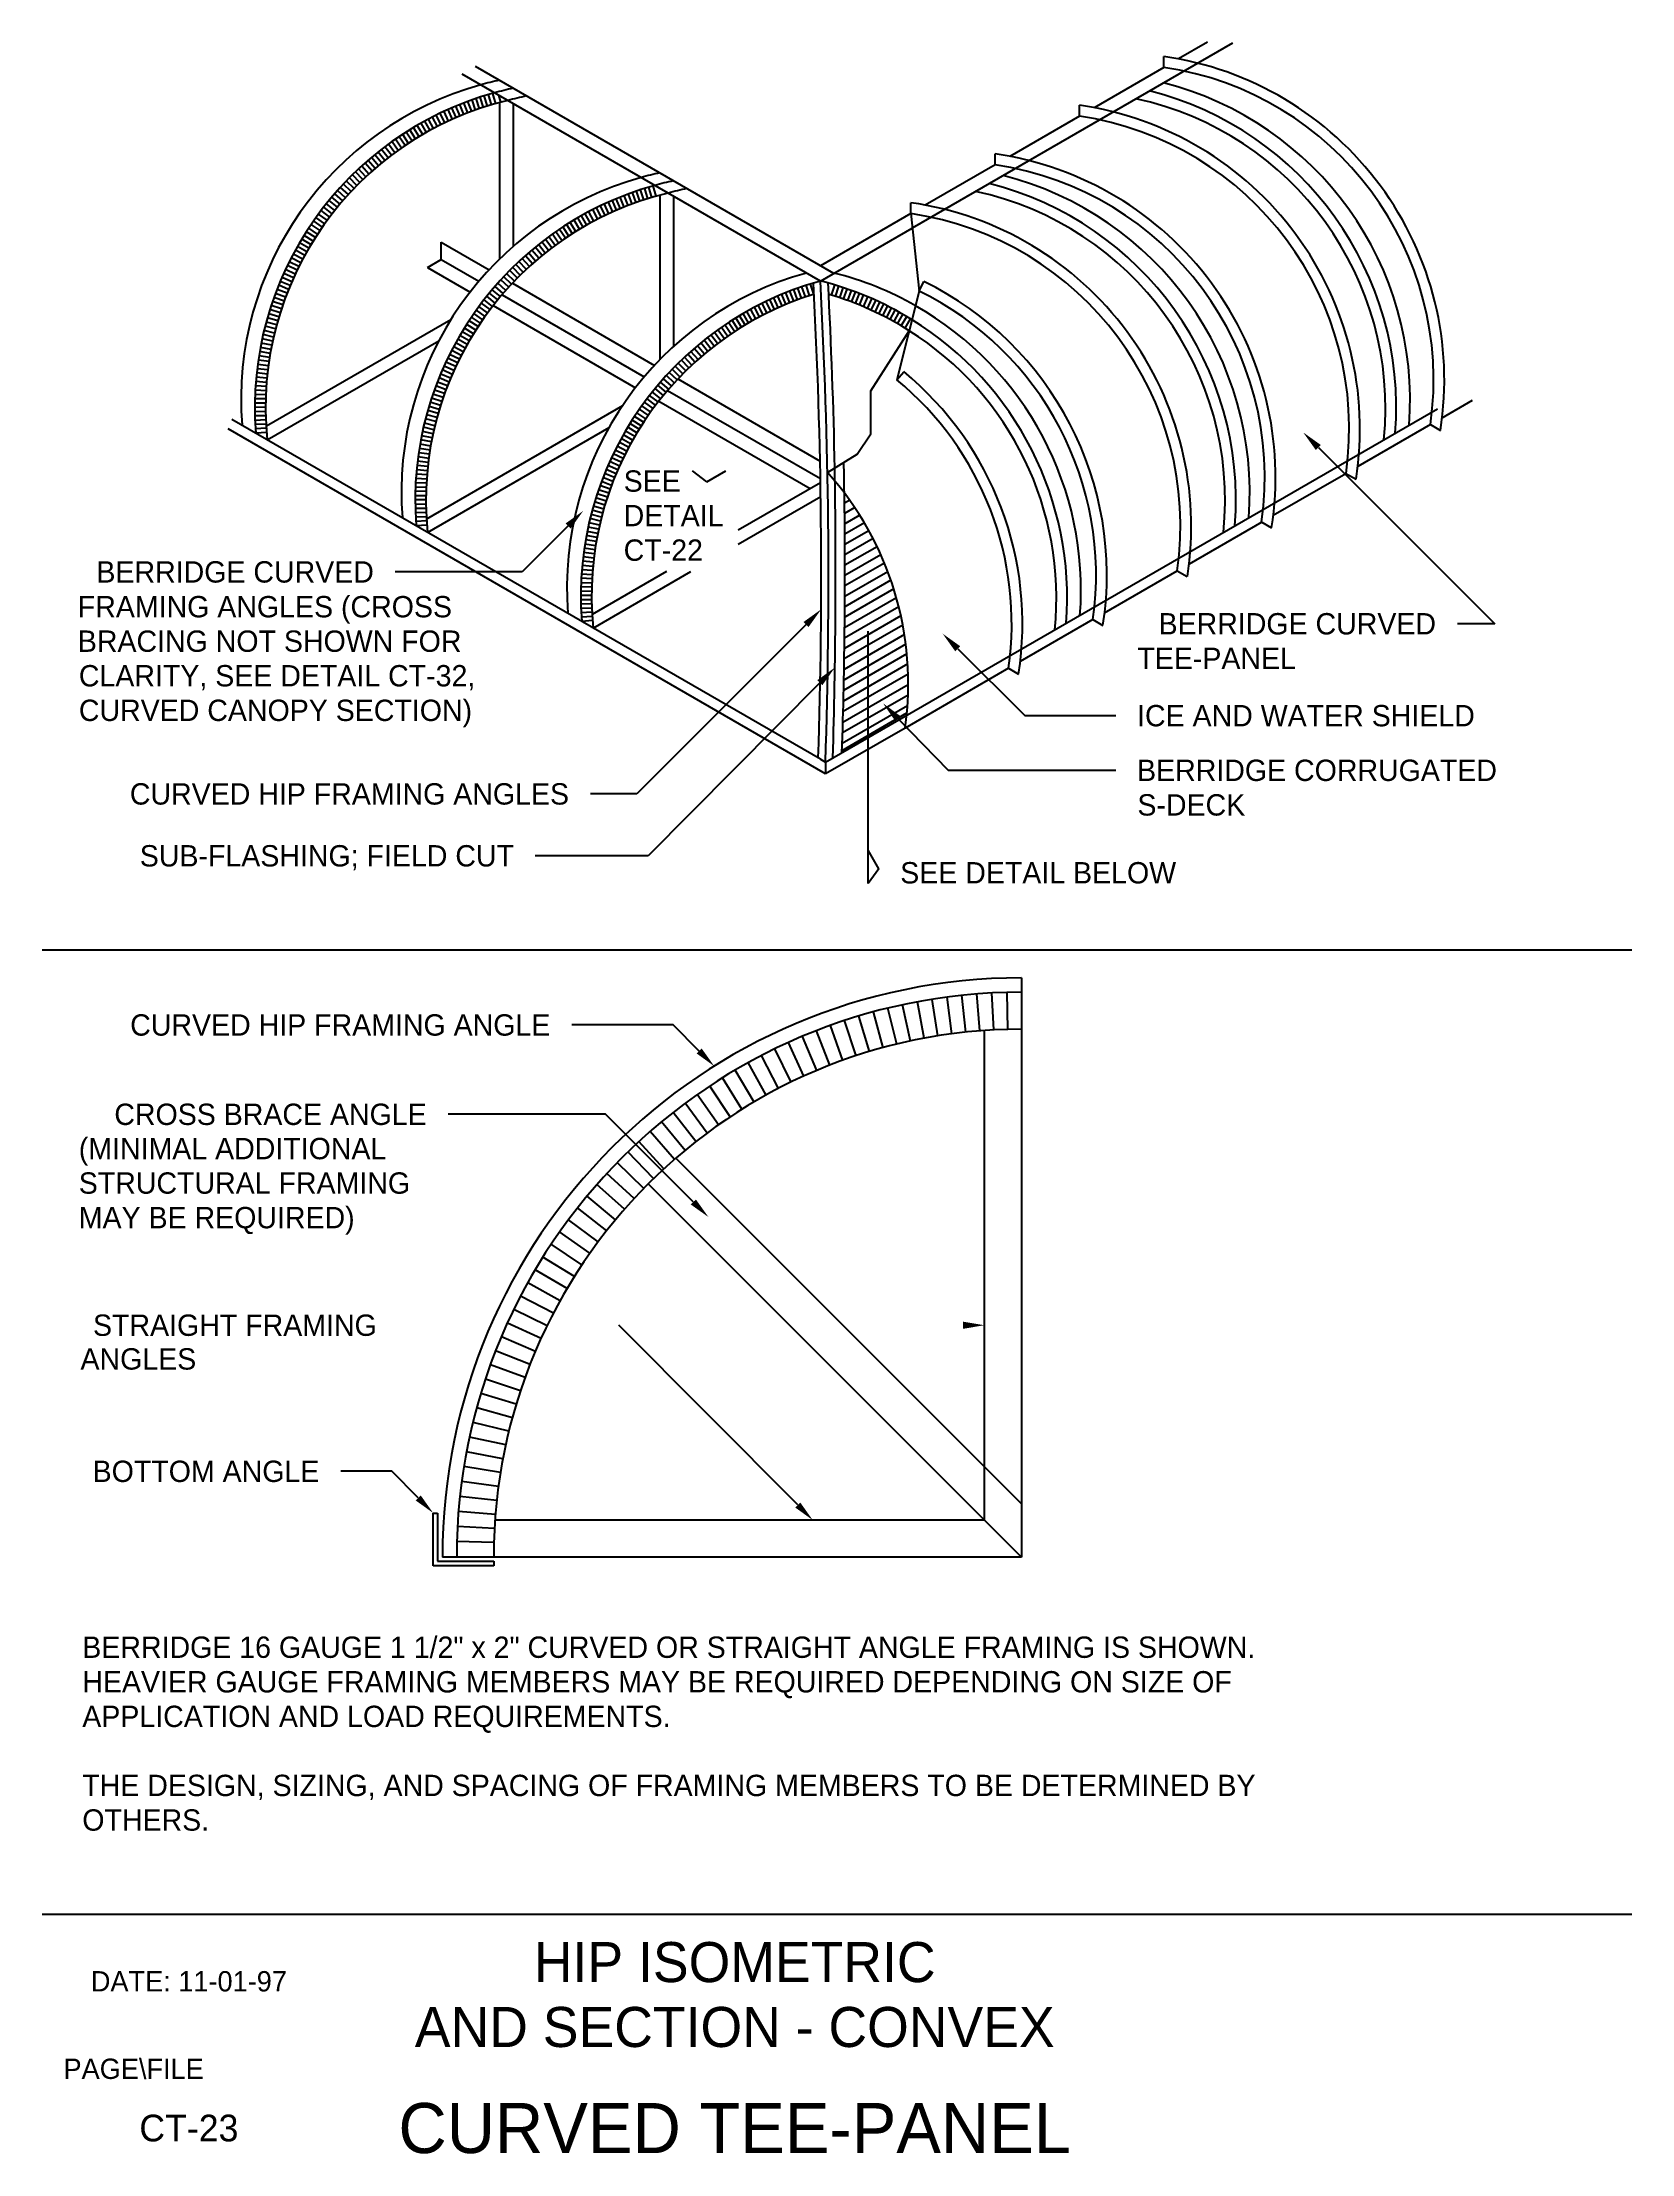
# Model space of a CAD drawing. Extents: x 0.1 to 15, y 0.5 to 20.3.
import ezdxf
from ezdxf.enums import TextEntityAlignment as Align

# ---------------------------------------------------------------- set-up
doc = ezdxf.new("R2010")
doc.units = 0
doc.header["$LTSCALE"] = 0.2666
doc.linetypes.add('HIDDENX2', pattern=[0])
for name, color, linetype in [('BORDER', 7, 'CONTINUOUS'), ('CMP-FLSH', 7, 'CONTINUOUS'), ('DIM-TXT', 7, 'CONTINUOUS'), ('STRCTR', 7, 'CONTINUOUS')]:
    doc.layers.add(name, color=color, linetype=linetype)

msp = doc.modelspace()

# ---------------------------------------------------------------- linework, layer by layer
at = {"layer": 'BORDER', "color": 0, "linetype": 'CONTINUOUS'}
for p, q in [((0.063, 11.789), (14.961, 11.789)), ((14.961, 2.75), (0.062, 2.75))]:
    msp.add_line(p, q, dxfattribs=at)
at = {"layer": 'CMP-FLSH', "color": 0, "linetype": 'CONTINUOUS'}
for p, q in [((10.983, 20.293), (10.711, 20.136)), ((10.574, 20.057), (9.921, 19.679)), ((10.574, 20.057), (10.574, 20.159)), ((4.236, 19.694), (4.206, 19.79)), ((4.273, 19.706), (4.244, 19.802)), ((4.283, 19.813), (4.311, 19.717)), ((4.339, 19.797), (4.358, 19.73)), ((3.766, 19.502), (3.72, 19.592)), ((3.801, 19.52), (3.756, 19.61)), ((3.836, 19.537), (3.792, 19.628)), ((3.871, 19.554), (3.829, 19.645)), ((3.907, 19.57), (3.866, 19.662)), ((3.943, 19.586), (3.903, 19.678)), ((3.979, 19.601), (3.94, 19.694)), ((4.015, 19.616), (3.977, 19.709)), ((4.051, 19.63), (4.015, 19.724)), ((4.088, 19.644), (4.053, 19.738)), ((4.124, 19.657), (4.091, 19.752)), ((4.161, 19.67), (4.129, 19.765)), ((4.198, 19.682), (4.167, 19.778)), ((9.784, 19.6), (9.13, 19.223)), ((9.784, 19.6), (9.784, 19.702)), ((3.463, 19.324), (3.407, 19.407)), ((3.496, 19.345), (3.441, 19.429)), ((3.529, 19.366), (3.475, 19.451)), ((3.562, 19.387), (3.509, 19.473)), ((3.595, 19.407), (3.543, 19.494)), ((3.629, 19.427), (3.578, 19.514)), ((3.663, 19.447), (3.613, 19.534)), ((3.697, 19.466), (3.649, 19.554)), ((3.731, 19.484), (3.684, 19.573)), ((3.214, 19.135), (3.149, 19.213)), ((3.244, 19.16), (3.18, 19.238)), ((3.274, 19.185), (3.211, 19.264)), ((3.305, 19.209), (3.243, 19.289)), ((3.336, 19.233), (3.275, 19.313)), ((3.367, 19.256), (3.308, 19.337)), ((3.399, 19.279), (3.341, 19.361)), ((3.431, 19.301), (3.374, 19.384)), ((8.993, 19.144), (8.993, 19.246)), ((3.012, 18.95), (2.941, 19.021)), ((3.04, 18.978), (2.969, 19.049)), ((3.068, 19.005), (2.998, 19.078)), ((3.097, 19.032), (3.028, 19.105)), ((3.125, 19.058), (3.058, 19.133)), ((3.154, 19.084), (3.088, 19.16)), ((3.184, 19.11), (3.118, 19.186)), ((8.993, 19.144), (8.339, 18.766)), ((2.829, 18.747), (2.751, 18.811)), ((2.854, 18.777), (2.777, 18.842)), ((2.88, 18.807), (2.804, 18.873)), ((2.905, 18.836), (2.83, 18.903)), ((2.932, 18.865), (2.857, 18.933)), ((2.958, 18.894), (2.885, 18.963)), ((2.985, 18.922), (2.913, 18.992)), ((5.446, 18.718), (5.406, 18.81)), ((5.482, 18.733), (5.443, 18.826)), ((5.518, 18.748), (5.48, 18.841)), ((5.554, 18.762), (5.518, 18.856)), ((5.591, 18.776), (5.556, 18.87)), ((5.628, 18.789), (5.594, 18.884)), ((5.664, 18.802), (5.632, 18.897)), ((5.702, 18.815), (5.67, 18.91)), ((5.739, 18.826), (5.709, 18.923)), ((5.776, 18.838), (5.748, 18.934)), ((5.786, 18.946), (5.814, 18.849)), ((2.688, 18.56), (2.605, 18.618)), ((2.71, 18.592), (2.628, 18.651)), ((2.733, 18.624), (2.652, 18.683)), ((2.757, 18.655), (2.676, 18.716)), ((2.78, 18.686), (2.701, 18.748)), ((2.805, 18.717), (2.726, 18.78)), ((5.065, 18.519), (5.012, 18.605)), ((5.098, 18.54), (5.047, 18.626)), ((5.132, 18.559), (5.081, 18.646)), ((5.166, 18.579), (5.116, 18.666)), ((5.2, 18.598), (5.152, 18.686)), ((5.234, 18.616), (5.187, 18.705)), ((5.269, 18.634), (5.223, 18.724)), ((5.304, 18.652), (5.259, 18.742)), ((5.339, 18.669), (5.296, 18.76)), ((5.374, 18.686), (5.332, 18.777)), ((5.41, 18.702), (5.369, 18.794)), ((8.202, 18.687), (8.202, 18.789)), ((8.202, 18.687), (8.281, 17.961)), ((2.561, 18.363), (2.475, 18.413)), ((2.581, 18.396), (2.495, 18.448)), ((2.602, 18.43), (2.516, 18.483)), ((2.623, 18.463), (2.538, 18.517)), ((2.644, 18.495), (2.56, 18.551)), ((2.666, 18.528), (2.582, 18.584)), ((4.808, 18.341), (4.746, 18.421)), ((4.839, 18.365), (4.778, 18.445)), ((4.87, 18.388), (4.811, 18.469)), ((4.902, 18.411), (4.844, 18.493)), ((4.934, 18.434), (4.877, 18.516)), ((4.966, 18.456), (4.91, 18.539)), ((4.999, 18.477), (4.944, 18.561)), ((5.032, 18.498), (4.978, 18.583)), ((2.468, 18.191), (2.378, 18.236)), ((2.486, 18.226), (2.397, 18.272)), ((2.504, 18.26), (2.415, 18.308)), ((2.523, 18.295), (2.435, 18.343)), ((2.542, 18.329), (2.454, 18.378)), ((4.571, 18.137), (4.502, 18.21)), ((4.6, 18.164), (4.531, 18.238)), ((4.628, 18.191), (4.561, 18.265)), ((4.657, 18.217), (4.591, 18.292)), ((4.687, 18.242), (4.621, 18.319)), ((4.717, 18.268), (4.652, 18.345)), ((4.747, 18.293), (4.683, 18.371)), ((4.777, 18.317), (4.715, 18.396)), ((2.372, 17.977), (2.279, 18.015)), ((2.387, 18.013), (2.294, 18.052)), ((2.402, 18.049), (2.31, 18.089)), ((2.418, 18.085), (2.326, 18.126)), ((2.434, 18.12), (2.343, 18.163)), ((2.451, 18.156), (2.361, 18.2)), ((4.383, 17.939), (4.307, 18.005)), ((4.409, 17.968), (4.333, 18.035)), ((4.435, 17.997), (4.36, 18.065)), ((4.461, 18.026), (4.388, 18.095)), ((4.488, 18.054), (4.416, 18.124)), ((4.516, 18.082), (4.444, 18.153)), ((4.543, 18.11), (4.473, 18.182)), ((7.253, 17.919), (7.222, 18.015)), ((7.26, 18.027), (7.29, 17.931)), ((7.461, 17.922), (7.49, 18.018)), ((7.499, 17.91), (7.529, 18.006)), ((8.281, 17.961), (8.325, 18.051)), ((2.305, 17.794), (2.209, 17.825)), ((2.317, 17.831), (2.222, 17.863)), ((2.33, 17.868), (2.235, 17.902)), ((2.344, 17.904), (2.249, 17.939)), ((2.358, 17.941), (2.264, 17.977)), ((4.236, 17.756), (4.155, 17.816)), ((4.26, 17.787), (4.18, 17.848)), ((4.284, 17.818), (4.204, 17.88)), ((4.308, 17.849), (4.229, 17.912)), ((4.332, 17.879), (4.255, 17.943)), ((4.357, 17.909), (4.28, 17.974)), ((6.786, 17.721), (6.739, 17.81)), ((6.82, 17.739), (6.774, 17.828)), ((6.855, 17.756), (6.81, 17.847)), ((6.89, 17.774), (6.847, 17.864)), ((6.926, 17.79), (6.883, 17.882)), ((6.961, 17.806), (6.92, 17.898)), ((6.997, 17.822), (6.957, 17.915)), ((7.033, 17.837), (6.994, 17.93)), ((7.069, 17.852), (7.032, 17.946)), ((7.106, 17.867), (7.069, 17.96)), ((7.142, 17.88), (7.107, 17.975)), ((7.179, 17.894), (7.145, 17.989)), ((7.216, 17.907), (7.183, 18.002)), ((7.537, 17.898), (7.568, 17.993)), ((7.574, 17.885), (7.607, 17.98)), ((7.612, 17.872), (7.646, 17.967)), ((7.649, 17.858), (7.684, 17.952)), ((7.686, 17.844), (7.723, 17.938)), ((7.723, 17.829), (7.761, 17.922)), ((7.76, 17.814), (7.799, 17.907)), ((7.796, 17.798), (7.837, 17.89)), ((7.833, 17.782), (7.874, 17.874)), ((7.869, 17.765), (7.912, 17.856)), ((7.905, 17.748), (7.949, 17.839)), ((7.94, 17.73), (7.985, 17.82)), ((8.281, 17.961), (8.073, 17.129)), ((2.25, 17.606), (2.152, 17.631)), ((2.26, 17.644), (2.163, 17.67)), ((2.27, 17.682), (2.174, 17.709)), ((2.281, 17.719), (2.185, 17.748)), ((2.293, 17.756), (2.197, 17.787)), ((4.105, 17.562), (4.019, 17.615)), ((4.126, 17.595), (4.041, 17.649)), ((4.147, 17.628), (4.063, 17.683)), ((4.169, 17.66), (4.085, 17.717)), ((4.191, 17.692), (4.108, 17.75)), ((4.213, 17.724), (4.132, 17.783)), ((6.485, 17.538), (6.428, 17.621)), ((6.518, 17.56), (6.461, 17.644)), ((6.55, 17.582), (6.495, 17.666)), ((6.583, 17.603), (6.529, 17.688)), ((6.616, 17.624), (6.563, 17.709)), ((6.65, 17.644), (6.598, 17.73)), ((6.683, 17.664), (6.633, 17.751)), ((6.717, 17.683), (6.668, 17.771)), ((6.751, 17.702), (6.703, 17.79)), ((7.976, 17.712), (8.022, 17.802)), ((8.011, 17.694), (8.058, 17.782)), ((8.046, 17.675), (8.094, 17.763)), ((8.08, 17.655), (8.13, 17.742)), ((8.114, 17.635), (8.166, 17.722)), ((8.149, 17.615), (8.201, 17.701)), ((2.207, 17.415), (2.108, 17.434)), ((2.215, 17.454), (2.116, 17.474)), ((2.223, 17.492), (2.124, 17.513)), ((2.231, 17.53), (2.133, 17.553)), ((2.24, 17.568), (2.143, 17.592)), ((4.007, 17.392), (3.919, 17.44)), ((4.026, 17.427), (3.938, 17.475)), ((4.045, 17.461), (3.958, 17.511)), ((4.065, 17.495), (3.978, 17.546)), ((4.085, 17.528), (3.998, 17.58)), ((6.238, 17.347), (6.172, 17.423)), ((6.268, 17.372), (6.203, 17.449)), ((6.298, 17.397), (6.234, 17.475)), ((6.328, 17.421), (6.266, 17.5)), ((6.359, 17.446), (6.298, 17.525)), ((6.39, 17.469), (6.33, 17.55)), ((6.422, 17.493), (6.362, 17.574)), ((6.453, 17.516), (6.395, 17.597)), ((2.178, 17.222), (2.078, 17.234)), ((2.183, 17.261), (2.083, 17.274)), ((2.188, 17.3), (2.088, 17.314)), ((2.194, 17.338), (2.095, 17.354)), ((2.2, 17.377), (2.101, 17.394)), ((3.905, 17.181), (3.813, 17.222)), ((3.921, 17.217), (3.829, 17.258)), ((3.938, 17.253), (3.846, 17.295)), ((3.954, 17.288), (3.864, 17.332)), ((3.972, 17.323), (3.881, 17.368)), ((3.989, 17.358), (3.9, 17.404)), ((6.04, 17.159), (5.967, 17.229)), ((6.067, 17.187), (5.995, 17.257)), ((6.094, 17.214), (6.024, 17.286)), ((6.123, 17.242), (6.053, 17.314)), ((6.151, 17.268), (6.082, 17.342)), ((6.18, 17.295), (6.112, 17.369)), ((6.209, 17.321), (6.142, 17.396)), ((2.161, 17.028), (2.06, 17.033)), ((2.163, 17.067), (2.063, 17.073)), ((2.166, 17.106), (2.066, 17.114)), ((2.169, 17.145), (2.069, 17.154)), ((2.173, 17.183), (2.073, 17.194)), ((3.833, 17), (3.739, 17.034)), ((3.847, 17.036), (3.753, 17.072)), ((3.861, 17.073), (3.767, 17.109)), ((3.875, 17.109), (3.782, 17.147)), ((3.89, 17.145), (3.797, 17.184)), ((5.859, 16.953), (5.78, 17.016)), ((5.884, 16.984), (5.806, 17.047)), ((5.909, 17.014), (5.832, 17.079)), ((5.934, 17.043), (5.858, 17.109)), ((5.96, 17.073), (5.885, 17.14)), ((5.986, 17.102), (5.912, 17.17)), ((6.013, 17.13), (5.939, 17.199)), ((8.073, 17.129), (8.137, 17.206)), ((2.157, 16.91), (2.056, 16.912)), ((2.156, 16.871), (2.056, 16.872)), ((2.156, 16.832), (2.056, 16.831)), ((2.157, 16.95), (2.057, 16.952)), ((2.159, 16.989), (2.058, 16.993)), ((3.773, 16.814), (3.677, 16.841)), ((3.784, 16.851), (3.688, 16.88)), ((3.796, 16.889), (3.7, 16.919)), ((3.808, 16.926), (3.712, 16.957)), ((3.82, 16.963), (3.725, 16.996)), ((5.72, 16.764), (5.637, 16.821)), ((5.742, 16.797), (5.66, 16.854)), ((5.765, 16.829), (5.683, 16.887)), ((5.788, 16.86), (5.707, 16.92)), ((5.811, 16.892), (5.731, 16.952)), ((5.835, 16.923), (5.755, 16.984)), ((13.183, 16.773), (13.469, 16.938)), ((2.157, 16.793), (2.057, 16.791)), ((2.158, 16.754), (2.058, 16.75)), ((2.16, 16.715), (2.06, 16.71)), ((2.162, 16.676), (2.062, 16.67)), ((2.165, 16.637), (2.065, 16.629)), ((3.726, 16.624), (3.628, 16.645)), ((3.734, 16.662), (3.636, 16.685)), ((3.743, 16.7), (3.646, 16.724)), ((3.753, 16.738), (3.656, 16.763)), ((3.763, 16.776), (3.666, 16.802)), ((5.616, 16.599), (5.529, 16.65)), ((5.636, 16.633), (5.55, 16.685)), ((5.656, 16.666), (5.571, 16.719)), ((5.677, 16.699), (5.592, 16.753)), ((5.698, 16.732), (5.614, 16.787)), ((13.073, 16.71), (12.392, 16.316)), ((13.073, 16.71), (13.167, 16.655)), ((3.691, 16.432), (3.592, 16.447)), ((3.697, 16.471), (3.598, 16.487)), ((3.704, 16.509), (3.604, 16.526)), ((3.711, 16.548), (3.612, 16.566)), ((3.718, 16.586), (3.619, 16.606)), ((5.506, 16.392), (5.415, 16.436)), ((5.523, 16.427), (5.433, 16.472)), ((5.54, 16.462), (5.451, 16.508)), ((5.559, 16.497), (5.47, 16.544)), ((5.577, 16.531), (5.489, 16.58)), ((5.596, 16.565), (5.509, 16.615)), ((3.669, 16.238), (3.569, 16.246)), ((3.672, 16.277), (3.572, 16.286)), ((3.676, 16.316), (3.576, 16.326)), ((3.681, 16.354), (3.581, 16.367)), ((3.686, 16.393), (3.586, 16.407)), ((5.426, 16.214), (5.333, 16.251)), ((5.441, 16.25), (5.348, 16.289)), ((5.457, 16.286), (5.364, 16.326)), ((5.472, 16.321), (5.381, 16.363)), ((5.489, 16.357), (5.398, 16.4)), ((11.601, 15.86), (12.282, 16.253)), ((12.282, 16.253), (12.376, 16.199)), ((3.66, 16.043), (3.559, 16.044)), ((3.661, 16.082), (3.56, 16.085)), ((3.662, 16.121), (3.561, 16.125)), ((3.664, 16.16), (3.563, 16.165)), ((3.666, 16.199), (3.566, 16.206)), ((5.359, 16.03), (5.264, 16.062)), ((5.372, 16.067), (5.276, 16.1)), ((5.385, 16.104), (5.29, 16.138)), ((5.398, 16.141), (5.304, 16.176)), ((5.412, 16.177), (5.318, 16.214)), ((3.659, 16.004), (3.559, 16.004)), ((3.66, 15.964), (3.559, 15.963)), ((3.66, 15.925), (3.56, 15.923)), ((3.662, 15.886), (3.561, 15.882)), ((3.663, 15.847), (3.563, 15.842)), ((5.295, 15.805), (5.197, 15.829)), ((5.304, 15.843), (5.207, 15.868)), ((5.314, 15.88), (5.217, 15.907)), ((5.325, 15.918), (5.228, 15.946)), ((5.336, 15.956), (5.239, 15.985)), ((5.347, 15.993), (5.251, 16.023)), ((3.666, 15.808), (3.565, 15.802)), ((3.668, 15.769), (3.568, 15.761)), ((5.255, 15.614), (5.156, 15.631)), ((5.262, 15.652), (5.163, 15.671)), ((5.269, 15.69), (5.171, 15.71)), ((5.277, 15.729), (5.179, 15.75)), ((5.286, 15.767), (5.188, 15.789)), ((11.492, 15.796), (10.811, 15.403)), ((11.492, 15.796), (11.585, 15.742)), ((5.232, 15.459), (5.132, 15.471)), ((5.237, 15.498), (5.137, 15.511)), ((5.242, 15.536), (5.143, 15.551)), ((5.248, 15.575), (5.149, 15.591)), ((5.215, 15.264), (5.115, 15.27)), ((5.217, 15.303), (5.117, 15.31)), ((5.22, 15.342), (5.12, 15.35)), ((5.224, 15.381), (5.123, 15.391)), ((5.228, 15.42), (5.127, 15.431)), ((10.02, 14.947), (10.701, 15.34)), ((10.701, 15.34), (10.795, 15.286)), ((5.211, 15.147), (5.11, 15.148)), ((5.211, 15.108), (5.11, 15.108)), ((5.211, 15.069), (5.11, 15.068)), ((5.212, 15.186), (5.111, 15.189)), ((5.213, 15.225), (5.113, 15.229)), ((5.212, 15.03), (5.111, 15.027)), ((5.213, 14.991), (5.112, 14.987)), ((5.215, 14.952), (5.114, 14.947)), ((5.217, 14.913), (5.116, 14.906)), ((5.22, 14.874), (5.119, 14.866)), ((9.91, 14.883), (9.229, 14.49)), ((9.91, 14.883), (10.004, 14.829)), ((9.12, 14.427), (8.149, 13.867)), ((9.12, 14.427), (9.213, 14.373))]:
    msp.add_line(p, q, dxfattribs=at)
msp.add_polyline3d([(7.423, 16.262, 0), (7.702, 16.434, 0), (7.829, 16.625, 0), (7.829, 17.025, 0), (8.188, 17.59, 0)], dxfattribs=at)
for centre, radius, start, end in [((10.142, 17.128), 3.062, 351.1273, 81.877), ((10.142, 17.128), 2.961, 351.8816, 81.599), ((9.351, 16.671), 3.062, 351.1273, 81.8769), ((9.351, 16.671), 2.961, 351.8816, 81.5991), ((8.56, 16.215), 3.062, 351.1273, 81.877), ((8.56, 16.215), 2.961, 351.8816, 81.599), ((7.77, 15.758), 3.062, 351.1273, 81.8769), ((7.77, 15.758), 2.961, 351.8816, 81.5991), ((6.979, 15.302), 3.062, 351.1273, 63.9093), ((6.979, 15.302), 2.961, 351.8817, 63.9095), ((6.188, 14.845), 2.961, 351.8818, 50.4619), ((6.188, 14.845), 3.062, 351.1274, 50.4617), ((5.218, 14.285), 2.961, 351.8816, 41.885)]:
    msp.add_arc(centre, radius, start, end, dxfattribs=at)
at = {"layer": 'DIM-TXT', "color": 0, "linetype": 'CONTINUOUS'}
for p, q in [((6.293, 16.175), (6.157, 16.276)), ((6.293, 16.175), (6.47, 16.276)), ((7.804, 12.411), (7.804, 14.775)), ((7.905, 12.547), (7.804, 12.723)), ((7.905, 12.547), (7.804, 12.411))]:
    msp.add_line(p, q, dxfattribs=at)
at = {"layer": 'STRCTR', "color": 0, "linetype": 'HIDDENX2'}
for p, q in [((11.218, 20.285), (8.217, 18.552)), ((7.404, 13.547), (13.141, 16.859)), ((9.24, 6.598), (8.893, 6.945)), ((9.24, 6.099), (8.893, 6.446))]:
    msp.add_line(p, q, dxfattribs=at)
at = {"layer": 'STRCTR', "color": 0, "linetype": 'CONTINUOUS'}
for p, q in [((7.356, 18.055), (3.997, 19.995)), ((7.481, 18.127), (4.124, 20.065)), ((4.347, 19.724), (4.347, 18.26)), ((4.476, 19.718), (4.476, 18.38)), ((5.85, 18.856), (5.85, 17.316)), ((5.98, 18.85), (5.98, 17.441)), ((8.202, 18.687), (7.356, 18.199)), ((3.802, 18.419), (4.25, 18.16)), ((3.802, 18.257), (3.802, 18.419)), ((7.356, 18.055), (8.217, 18.552)), ((3.672, 18.182), (3.802, 18.257)), ((3.802, 18.257), (4.154, 18.053)), ((3.672, 18.182), (4.072, 17.951)), ((4.469, 18.034), (5.801, 17.265)), ((4.289, 17.826), (5.623, 17.055)), ((4.372, 17.927), (5.705, 17.157)), ((3.892, 17.692), (2.164, 16.694)), ((2.171, 16.568), (3.78, 17.496)), ((5.924, 17.031), (7.356, 16.204)), ((6.02, 17.138), (7.353, 16.369)), ((5.5, 16.885), (3.665, 15.825)), ((5.841, 16.93), (7.261, 16.11)), ((7.404, 13.437), (1.805, 16.67)), ((7.356, 13.574), (1.841, 16.758)), ((3.675, 15.7), (5.375, 16.682)), ((12.023, 16.495), (13.676, 14.844)), ((7.357, 16.166), (6.585, 15.72)), ((6.585, 15.589), (7.359, 16.036)), ((7.631, 16.001), (7.582, 15.973)), ((7.679, 15.932), (7.583, 15.877)), ((7.725, 15.861), (7.584, 15.78)), ((4.991, 15.761), (4.56, 15.33)), ((7.769, 15.789), (7.585, 15.683)), ((7.81, 15.716), (7.585, 15.586)), ((7.85, 15.642), (7.586, 15.489)), ((7.888, 15.566), (7.586, 15.392)), ((7.923, 15.49), (7.586, 15.295)), ((4.56, 15.33), (3.371, 15.33)), ((5.914, 15.333), (5.216, 14.93)), ((5.226, 14.804), (6.141, 15.333)), ((7.988, 15.332), (7.585, 15.1)), ((8.017, 15.252), (7.585, 15.003)), ((7.956, 15.412), (7.586, 15.198)), ((8.068, 15.087), (7.583, 14.807)), ((8.044, 15.17), (7.584, 14.905)), ((8.111, 14.917), (7.581, 14.612)), ((8.091, 15.003), (7.582, 14.71)), ((13.676, 14.844), (13.326, 14.844)), ((7.222, 14.838), (5.636, 13.25)), ((8.156, 14.652), (7.576, 14.317)), ((8.144, 14.742), (7.578, 14.415)), ((8.128, 14.83), (7.579, 14.514)), ((8.174, 14.468), (7.571, 14.12)), ((8.166, 14.561), (7.574, 14.219)), ((8.644, 14.61), (9.271, 13.983)), ((7.352, 14.292), (5.741, 12.67)), ((7.566, 13.923), (8.179, 14.276)), ((8.178, 14.373), (7.569, 14.021)), ((7.561, 13.725), (8.172, 14.078)), ((7.563, 13.824), (8.177, 14.178)), ((8.149, 13.867), (7.404, 13.437)), ((7.559, 13.658), (8.166, 14.008)), ((8.082, 13.956), (8.553, 13.471)), ((9.271, 13.983), (10.124, 13.983)), ((7.356, 13.574), (7.404, 13.547)), ((7.404, 13.547), (7.404, 13.437)), ((8.553, 13.471), (10.124, 13.471)), ((5.636, 13.25), (5.2, 13.25)), ((5.741, 12.67), (4.684, 12.67)), ((9.24, 11.526), (9.24, 6.099)), ((8.329, 10.96), (8.265, 11.301)), ((8.458, 10.983), (8.404, 11.325)), ((8.589, 11.002), (8.543, 11.346)), ((8.72, 11.017), (8.683, 11.363)), ((8.851, 11.03), (8.823, 11.376)), ((8.982, 11.038), (8.964, 11.385)), ((9.114, 11.043), (9.105, 11.39)), ((5.977, 11.085), (5.025, 11.085)), ((6.219, 10.841), (5.977, 11.085)), ((7.567, 10.753), (7.45, 11.08)), ((7.692, 10.796), (7.583, 11.126)), ((7.817, 10.836), (7.717, 11.168)), ((7.944, 10.872), (7.853, 11.207)), ((8.071, 10.905), (7.989, 11.242)), ((8.2, 10.934), (8.127, 11.274)), ((7.201, 10.605), (7.058, 10.921)), ((7.322, 10.658), (7.187, 10.978)), ((7.444, 10.707), (7.318, 11.031)), ((8.893, 6.446), (8.893, 11.033)), ((6.848, 10.428), (6.68, 10.732)), ((6.964, 10.49), (6.804, 10.798)), ((7.082, 10.549), (6.93, 10.862)), ((6.51, 10.223), (6.319, 10.513)), ((6.621, 10.295), (6.437, 10.589)), ((6.734, 10.363), (6.558, 10.662)), ((6.295, 10.072), (6.088, 10.351)), ((6.401, 10.149), (6.202, 10.434)), ((5.343, 10.248), (3.866, 10.248)), ((6.165, 9.427), (5.343, 10.248)), ((6.087, 9.91), (5.866, 10.177)), ((6.19, 9.993), (5.976, 10.266)), ((5.793, 9.646), (5.551, 9.895)), ((5.889, 9.737), (5.654, 9.992)), ((5.987, 9.825), (5.759, 10.086)), ((5.7, 9.553), (5.452, 9.796)), ((8.893, 6.945), (6.001, 9.837)), ((5.521, 9.36), (5.26, 9.589)), ((5.609, 9.458), (5.355, 9.693)), ((8.893, 6.446), (5.743, 9.596)), ((5.353, 9.157), (5.08, 9.372)), ((5.436, 9.26), (5.169, 9.482)), ((5.196, 8.946), (4.912, 9.146)), ((5.273, 9.053), (4.995, 9.26)), ((5.05, 8.727), (4.756, 8.911)), ((5.121, 8.838), (4.832, 9.03)), ((4.981, 8.615), (4.683, 8.791)), ((4.854, 8.384), (4.546, 8.545)), ((4.916, 8.5), (4.613, 8.669)), ((4.794, 8.267), (4.482, 8.419)), ((4.685, 8.027), (4.366, 8.162)), ((4.738, 8.148), (4.422, 8.291)), ((7.143, 6.588), (5.466, 8.272)), ((4.635, 7.905), (4.312, 8.032)), ((4.546, 7.658), (4.217, 7.767)), ((4.589, 7.782), (4.263, 7.9)), ((4.506, 7.532), (4.174, 7.633)), ((4.437, 7.278), (4.1, 7.361)), ((4.47, 7.405), (4.135, 7.497)), ((4.407, 7.15), (4.068, 7.223)), ((4.358, 6.891), (4.015, 6.947)), ((4.381, 7.021), (4.04, 7.085)), ((3.338, 6.903), (2.86, 6.903)), ((3.586, 6.654), (3.338, 6.903)), ((4.338, 6.761), (3.995, 6.807)), ((4.323, 6.63), (3.978, 6.667)), ((3.727, 6.018), (3.727, 6.512)), ((3.727, 6.512), (3.766, 6.512)), ((3.766, 6.512), (3.766, 6.06)), ((4.301, 6.368), (3.955, 6.386)), ((4.31, 6.499), (3.964, 6.527)), ((8.893, 6.446), (4.306, 6.446)), ((4.296, 6.236), (3.949, 6.246)), ((4.294, 6.018), (3.727, 6.018)), ((3.766, 6.06), (4.294, 6.06)), ((9.24, 6.099), (3.813, 6.099)), ((4.294, 6.06), (4.294, 6.018))]:
    msp.add_line(p, q, dxfattribs=at)
for centre, radius, start, end in [((4.988, 16.942), 3.062, 105.4463, 184.4641), ((5.117, 16.868), 3.062, 105.4463, 184.4642), ((5.117, 16.868), 2.961, 103.4961, 185.8118), ((6.491, 16.074), 3.062, 105.4463, 184.4642), ((6.62, 16), 3.062, 105.4463, 184.4641), ((6.62, 16), 2.961, 103.4961, 185.8118), ((8.042, 15.179), 3.062, 105.4464, 184.4642), ((8.172, 15.104), 3.062, 105.4464, 184.4642), ((-44.202, 15.291), 51.566, 358.1057, 3.0521), ((6.607, 15.087), 3.062, 58.3317, 75.8311), ((-44.134, 15.251), 51.566, 358.1057, 3.1171), ((-44.058, 15.291), 51.559, 1.1222, 3.0531), ((6.736, 15.161), 3.062, 60.4292, 75.831), ((8.172, 15.104), 2.961, 107.1945, 185.8118), ((6.607, 15.087), 2.961, 57.7117, 73.7899), ((-43.974, 15.326), 51.56, 358.1207, 0.8269), ((9.24, 6.099), 5.427, 90, 180), ((9.24, 6.099), 5.293, 90, 180), ((9.24, 6.099), 4.946, 90, 180)]:
    msp.add_arc(centre, radius, start, end, dxfattribs=at)
at = {"layer": 'STRCTR', "color": 0, "linetype": 'HIDDENX2'}
for centre, radius, start, end in [((4.988, 16.942), 3.062, 102.0803, 105.4102), ((5.117, 16.868), 3.061, 102.0802, 105.4467), ((5.242, 16.796), 3.061, 102.0802, 105.4467), ((9.691, 16.868), 3.062, 355.5358, 75.8312), ((9.821, 16.942), 3.062, 355.5358, 75.8312), ((9.691, 16.868), 2.961, 354.1882, 77.8738), ((6.491, 16.075), 3.061, 102.0799, 105.4464), ((6.622, 15.995), 3.067, 102.0845, 105.4447), ((8.318, 16.074), 3.062, 355.5358, 75.8312), ((6.728, 15.918), 3.067, 101.7076, 105.0905), ((8.188, 16), 2.961, 354.1882, 77.8737), ((8.188, 16), 3.062, 355.5358, 75.8311), ((6.736, 15.161), 3.062, 355.5359, 60.4289), ((6.607, 15.087), 3.062, 355.5359, 58.3317), ((6.607, 15.087), 2.961, 354.1882, 57.7116), ((-48.973, 15.324), 56.472, 358.2368, 0.9913), ((-44.031, 15.326), 51.617, 0.8267, 1.1359)]:
    msp.add_arc(centre, radius, start, end, dxfattribs=at)
at = {"layer": 'STRCTR', "color": 0, "linetype": 'CONTINUOUS'}
for points in [[(11.999, 16.472), (12.046, 16.519), (11.881, 16.637)], [(4.968, 15.784), (5.015, 15.737), (5.133, 15.902)], [(7.198, 14.861), (7.245, 14.814), (7.363, 14.979)], [(8.62, 14.586), (8.667, 14.633), (8.502, 14.751)], [(7.328, 14.316), (7.375, 14.269), (7.492, 14.434)], [(8.058, 13.932), (8.106, 13.979), (7.943, 14.099)], [(6.243, 10.865), (6.196, 10.818), (6.361, 10.699)], [(6.189, 9.45), (6.141, 9.403), (6.307, 9.285)], [(8.693, 8.305), (8.693, 8.238), (8.893, 8.272)], [(3.61, 6.677), (3.563, 6.63), (3.727, 6.512)], [(7.167, 6.611), (7.12, 6.564), (7.284, 6.446)]]:
    msp.add_solid(points, dxfattribs=at)

# ---------------------------------------------------------------- texts
at = {"layer": 'BORDER', "color": 0, "linetype": 'CONTINUOUS'}
for s, height, p in [('DATE: 11-01-97', 0.1902, (1.437, 2.125)), ('CT-23', 0.25, (1.437, 0.75))]:
    msp.add_text(s, height=height, dxfattribs=at).set_placement(p, align=Align.MIDDLE)
msp.add_text('PAGE\\FILE', height=0.1902, dxfattribs=at).set_placement((0.262, 1.21))
at = {"layer": 'BORDER', "color": 0}
msp.add_text('CURVED TEE-PANEL', height=0.46875, dxfattribs=at).set_placement((6.553, 0.75), align=Align.MIDDLE)
at = {"layer": 'STRCTR', "color": 0, "linetype": 'CONTINUOUS'}
for s, p in [('SEE', (5.512, 16.081)), ('DETAIL', (5.512, 15.758)), ('CT-22', (5.512, 15.434)), ('FRAMING ANGLES (CROSS', (0.396, 14.904)), ('BRACING NOT SHOWN FOR', (0.396, 14.581)), ('CLARITY, SEE DETAIL CT-32,', (0.406, 14.257)), ('TEE-PANEL', (10.327, 14.42)), ('CURVED CANOPY SECTION)', (0.406, 13.933)), ('S-DECK', (10.327, 13.047)), ('SEE DETAIL BELOW', (8.104, 12.411)), ('(MINIMAL ADDITIONAL', (0.405, 9.827)), ('STRUCTURAL FRAMING', (0.405, 9.504)), ('MAY BE REQUIRED)', (0.405, 9.18)), ('ANGLES', (0.421, 7.856)), ('BERRIDGE 16 GAUGE 1 1/2" x 2" CURVED OR STRAIGHT ANGLE FRAMING IS SHOWN.', (0.438, 5.155)), ('HEAVIER GAUGE FRAMING MEMBERS MAY BE REQUIRED DEPENDING ON SIZE OF', (0.438, 4.831)), ('APPLICATION AND LOAD REQUIREMENTS.', (0.438, 4.507)), ('THE DESIGN, SIZING, AND SPACING OF FRAMING MEMBERS TO BE DETERMINED BY', (0.438, 3.86)), ('OTHERS.', (0.438, 3.536))]:
    msp.add_text(s, height=0.2, dxfattribs=at).set_placement(p)
for s, p in [('BERRIDGE CURVED', (3.171, 15.33)), ('BERRIDGE CURVED', (13.126, 14.844)), ('CURVED HIP FRAMING ANGLES', (5, 13.25)), ('SUB-FLASHING; FIELD CUT', (4.484, 12.67)), ('CURVED HIP FRAMING ANGLE', (4.825, 11.085)), ('CROSS BRACE ANGLE', (3.666, 10.248)), ('STRAIGHT FRAMING', (3.198, 8.272)), ('BOTTOM ANGLE', (2.66, 6.903))]:
    msp.add_text(s, height=0.2, dxfattribs=at).set_placement(p, align=Align.MIDDLE_RIGHT)
for s, p in [('ICE AND WATER SHIELD', (10.324, 13.983)), ('BERRIDGE CORRUGATED', (10.324, 13.471))]:
    msp.add_text(s, height=0.2, dxfattribs=at).set_placement(p, align=Align.MIDDLE_LEFT)
for s, p in [('HIP ISOMETRIC', (6.553, 2.117)), ('AND SECTION - CONVEX', (6.553, 1.509))]:
    msp.add_text(s, height=0.37543, dxfattribs=at).set_placement(p, align=Align.CENTER)

doc.saveas('drawing.dxf')
